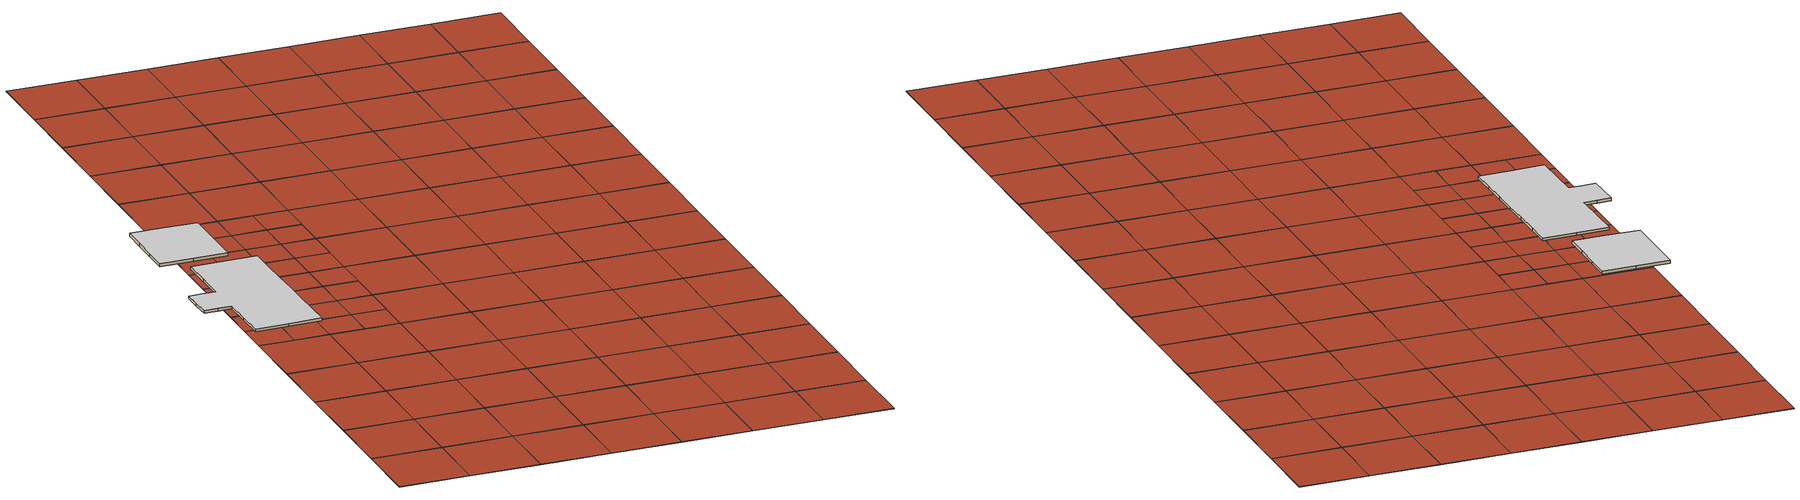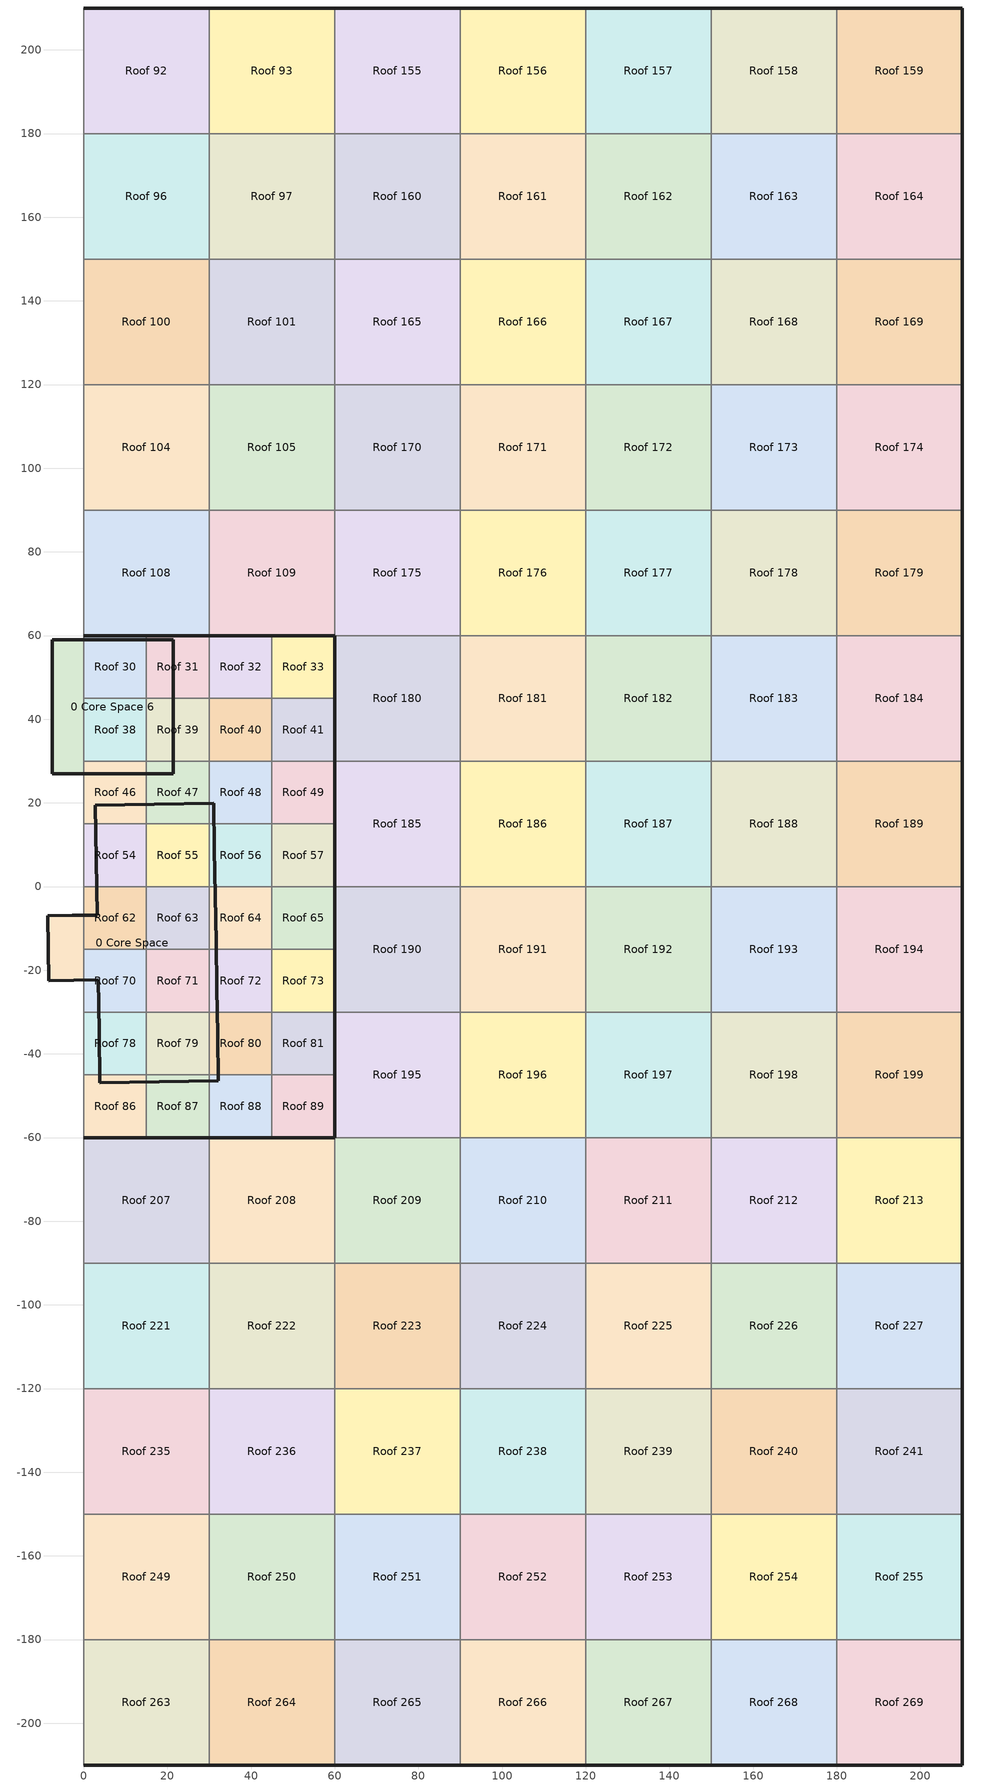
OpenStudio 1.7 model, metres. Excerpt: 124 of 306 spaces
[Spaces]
0 Core Space
 floor ground: 31.05,19.92 31.24,8.86 31.43,-2.21 31.62,-13.27 31.82,-24.34 32.01,-35.4 32.2,-46.47 18.04,-46.71 3.88,-46.95 3.67,-34.65 3.46,-22.34 -2.44,-22.44 -8.33,-22.54 -8.46,-14.78 -8.6,-7.03 -2.7,-6.93 3.19,-6.82 2.96,6.3 2.73,19.43 16.89,19.68 z0
 wall outside: 31.24,8.86 31.05,19.92 16.89,19.68 2.73,19.43 2.96,6.3 3.19,-6.82 -2.7,-6.93 -8.6,-7.03 -8.46,-14.78 -8.33,-22.54 -2.44,-22.44 3.46,-22.34 3.67,-34.65 3.88,-46.95 18.04,-46.71 32.2,-46.47 32.01,-35.4 31.82,-24.34 31.62,-13.27 31.43,-2.21 31.24,8.86 z0:1.24
 ceiling to 0 Core Space 1: 16.89,19.68 2.73,19.43 2.96,6.3 3.19,-6.82 -2.7,-6.93 -8.6,-7.03 -8.46,-14.78 -8.33,-22.54 -2.44,-22.44 3.46,-22.34 3.67,-34.65 3.88,-46.95 18.04,-46.71 32.2,-46.47 32.01,-35.4 31.82,-24.34 31.62,-13.27 31.43,-2.21 31.24,8.86 31.05,19.92 z1.24
0 Core Space 6
 floor ground: -7.53,58.98 6.92,58.98 21.38,58.98 21.38,48.28 21.38,37.59 21.38,26.89 6.92,26.89 -7.53,26.89 -7.53,37.59 -7.53,48.28 z0
 wall outside: 6.92,58.98 -7.53,58.98 -7.53,48.28 -7.53,37.59 -7.53,26.89 6.92,26.89 21.38,26.89 21.38,37.59 21.38,48.28 21.38,58.98 6.92,58.98 z0:1.31
 ceiling to 0 Core Space 7: -7.53,48.28 -7.53,37.59 -7.53,26.89 6.92,26.89 21.38,26.89 21.38,37.59 21.38,48.28 21.38,58.98 6.92,58.98 -7.53,58.98 z1.31
Roof 30
 floor ground: 0,60 15,60 15,45 0,45 z-0.1
 wall outside: 15,60 0,60 z-0.1:0
 wall to Roof 31: 15,45 15,60 z-0.1:0
 wall to Roof 38: 0,45 15,45 z-0.1:0
 wall to Roof 29: 0,60 0,45 z-0.1:0
 roof outside: 0,45 15,45 15,60 0,60 z0
Roof 31
 floor ground: 15,60 30,60 30,45 15,45 z-0.1
 wall outside: 30,60 15,60 z-0.1:0
 wall to Roof 32: 30,45 30,60 z-0.1:0
 wall to Roof 39: 15,45 30,45 z-0.1:0
 roof outside: 15,45 30,45 30,60 15,60 z0
Roof 32
 floor ground: 30,60 45,60 45,45 30,45 z-0.1
 wall outside: 45,60 30,60 z-0.1:0
 wall to Roof 33: 45,45 45,60 z-0.1:0
 wall to Roof 40: 30,45 45,45 z-0.1:0
 roof outside: 30,45 45,45 45,60 30,60 z0
Roof 33
 floor ground: 45,60 60,60 60,45 45,45 z-0.1
 wall outside: 60,45 60,60 45,60 z-0.1:0
 wall to Roof 41: 45,45 60,45 z-0.1:0
 roof outside: 45,45 60,45 60,60 45,60 z0
Roof 38
 floor ground: 0,45 15,45 15,30 0,30 z-0.1
 wall to Roof 39: 15,30 15,45 z-0.1:0
 wall to Roof 46: 0,30 15,30 z-0.1:0
 wall to Roof 37: 0,45 0,30 z-0.1:0
 roof outside: 0,30 15,30 15,45 0,45 z0
Roof 39
 floor ground: 15,45 30,45 30,30 15,30 z-0.1
 wall to Roof 40: 30,30 30,45 z-0.1:0
 wall to Roof 47: 15,30 30,30 z-0.1:0
 roof outside: 15,30 30,30 30,45 15,45 z0
Roof 40
 floor ground: 30,45 45,45 45,30 30,30 z-0.1
 wall to Roof 41: 45,30 45,45 z-0.1:0
 wall to Roof 48: 30,30 45,30 z-0.1:0
 roof outside: 30,30 45,30 45,45 30,45 z0
Roof 41
 floor ground: 45,45 60,45 60,30 45,30 z-0.1
 wall outside: 60,30 60,45 z-0.1:0
 wall to Roof 49: 45,30 60,30 z-0.1:0
 roof outside: 45,30 60,30 60,45 45,45 z0
Roof 46
 floor ground: 0,30 15,30 15,15 0,15 z-0.1
 wall to Roof 47: 15,15 15,30 z-0.1:0
 wall to Roof 54: 0,15 15,15 z-0.1:0
 wall to Roof 45: 0,30 0,15 z-0.1:0
 roof outside: 0,15 15,15 15,30 0,30 z0
Roof 47
 floor ground: 15,30 30,30 30,15 15,15 z-0.1
 wall to Roof 48: 30,15 30,30 z-0.1:0
 wall to Roof 55: 15,15 30,15 z-0.1:0
 roof outside: 15,15 30,15 30,30 15,30 z0
Roof 48
 floor ground: 30,30 45,30 45,15 30,15 z-0.1
 wall to Roof 49: 45,15 45,30 z-0.1:0
 wall to Roof 56: 30,15 45,15 z-0.1:0
 roof outside: 30,15 45,15 45,30 30,30 z0
Roof 49
 floor ground: 45,30 60,30 60,15 45,15 z-0.1
 wall outside: 60,15 60,30 z-0.1:0
 wall to Roof 57: 45,15 60,15 z-0.1:0
 roof outside: 45,15 60,15 60,30 45,30 z0
Roof 54
 floor ground: 0,15 15,15 15,0 0,0 z-0.1
 wall to Roof 55: 15,0 15,15 z-0.1:0
 wall to Roof 62: 0,0 15,0 z-0.1:0
 wall to Roof 53: 0,15 0,0 z-0.1:0
 roof outside: 0,0 15,0 15,15 0,15 z0
Roof 55
 floor ground: 15,15 30,15 30,0 15,0 z-0.1
 wall to Roof 56: 30,0 30,15 z-0.1:0
 wall to Roof 63: 15,0 30,0 z-0.1:0
 roof outside: 15,0 30,0 30,15 15,15 z0
Roof 56
 floor ground: 30,15 45,15 45,0 30,0 z-0.1
 wall to Roof 57: 45,0 45,15 z-0.1:0
 wall to Roof 64: 30,0 45,0 z-0.1:0
 roof outside: 30,0 45,0 45,15 30,15 z0
Roof 57
 floor ground: 45,15 60,15 60,0 45,0 z-0.1
 wall outside: 60,0 60,15 z-0.1:0
 wall to Roof 65: 45,0 60,0 z-0.1:0
 roof outside: 45,0 60,0 60,15 45,15 z0
Roof 62
 floor ground: 0,0 15,0 15,-15 0,-15 z-0.1
 wall to Roof 63: 15,-15 15,0 z-0.1:0
 wall to Roof 70: 0,-15 15,-15 z-0.1:0
 wall to Roof 61: 0,0 0,-15 z-0.1:0
 roof outside: 0,-15 15,-15 15,0 0,0 z0
Roof 63
 floor ground: 15,0 30,0 30,-15 15,-15 z-0.1
 wall to Roof 64: 30,-15 30,0 z-0.1:0
 wall to Roof 71: 15,-15 30,-15 z-0.1:0
 roof outside: 15,-15 30,-15 30,0 15,0 z0
Roof 64
 floor ground: 30,0 45,0 45,-15 30,-15 z-0.1
 wall to Roof 65: 45,-15 45,0 z-0.1:0
 wall to Roof 72: 30,-15 45,-15 z-0.1:0
 roof outside: 30,-15 45,-15 45,0 30,0 z0
Roof 65
 floor ground: 45,0 60,0 60,-15 45,-15 z-0.1
 wall outside: 60,-15 60,0 z-0.1:0
 wall to Roof 73: 45,-15 60,-15 z-0.1:0
 roof outside: 45,-15 60,-15 60,0 45,0 z0
Roof 70
 floor ground: 0,-15 15,-15 15,-30 0,-30 z-0.1
 wall to Roof 71: 15,-30 15,-15 z-0.1:0
 wall to Roof 78: 0,-30 15,-30 z-0.1:0
 wall to Roof 69: 0,-15 0,-30 z-0.1:0
 roof outside: 0,-30 15,-30 15,-15 0,-15 z0
Roof 71
 floor ground: 15,-15 30,-15 30,-30 15,-30 z-0.1
 wall to Roof 72: 30,-30 30,-15 z-0.1:0
 wall to Roof 79: 15,-30 30,-30 z-0.1:0
 roof outside: 15,-30 30,-30 30,-15 15,-15 z0
Roof 72
 floor ground: 30,-15 45,-15 45,-30 30,-30 z-0.1
 wall to Roof 73: 45,-30 45,-15 z-0.1:0
 wall to Roof 80: 30,-30 45,-30 z-0.1:0
 roof outside: 30,-30 45,-30 45,-15 30,-15 z0
Roof 73
 floor ground: 45,-15 60,-15 60,-30 45,-30 z-0.1
 wall outside: 60,-30 60,-15 z-0.1:0
 wall to Roof 81: 45,-30 60,-30 z-0.1:0
 roof outside: 45,-30 60,-30 60,-15 45,-15 z0
Roof 78
 floor ground: 0,-30 15,-30 15,-45 0,-45 z-0.1
 wall to Roof 79: 15,-45 15,-30 z-0.1:0
 wall to Roof 86: 0,-45 15,-45 z-0.1:0
 wall to Roof 77: 0,-30 0,-45 z-0.1:0
 roof outside: 0,-45 15,-45 15,-30 0,-30 z0
Roof 79
 floor ground: 15,-30 30,-30 30,-45 15,-45 z-0.1
 wall to Roof 80: 30,-45 30,-30 z-0.1:0
 wall to Roof 87: 15,-45 30,-45 z-0.1:0
 roof outside: 15,-45 30,-45 30,-30 15,-30 z0
Roof 80
 floor ground: 30,-30 45,-30 45,-45 30,-45 z-0.1
 wall to Roof 81: 45,-45 45,-30 z-0.1:0
 wall to Roof 88: 30,-45 45,-45 z-0.1:0
 roof outside: 30,-45 45,-45 45,-30 30,-30 z0
Roof 81
 floor ground: 45,-30 60,-30 60,-45 45,-45 z-0.1
 wall outside: 60,-45 60,-30 z-0.1:0
 wall to Roof 89: 45,-45 60,-45 z-0.1:0
 roof outside: 45,-45 60,-45 60,-30 45,-30 z0
Roof 86
 floor ground: 0,-45 15,-45 15,-60 0,-60 z-0.1
 wall outside: 0,-60 15,-60 z-0.1:0
 wall to Roof 87: 15,-60 15,-45 z-0.1:0
 wall to Roof 85: 0,-45 0,-60 z-0.1:0
 roof outside: 0,-60 15,-60 15,-45 0,-45 z0
Roof 87
 floor ground: 15,-45 30,-45 30,-60 15,-60 z-0.1
 wall outside: 15,-60 30,-60 z-0.1:0
 wall to Roof 88: 30,-60 30,-45 z-0.1:0
 roof outside: 15,-60 30,-60 30,-45 15,-45 z0
Roof 88
 floor ground: 30,-45 45,-45 45,-60 30,-60 z-0.1
 wall outside: 30,-60 45,-60 z-0.1:0
 wall to Roof 89: 45,-60 45,-45 z-0.1:0
 roof outside: 30,-60 45,-60 45,-45 30,-45 z0
Roof 89
 floor ground: 45,-45 60,-45 60,-60 45,-60 z-0.1
 wall outside: 45,-60 60,-60 60,-45 z-0.1:0
 roof outside: 45,-60 60,-60 60,-45 45,-45 z0
Roof 92
 floor ground: 0,210 30,210 30,180 0,180 z-0.1
 wall outside: 30,210 0,210 z-0.1:0
 wall to Roof 93: 30,180 30,210 z-0.1:0
 wall to Roof 96: 0,180 30,180 z-0.1:0
 wall to Roof 91: 0,210 0,180 z-0.1:0
 roof outside: 0,180 30,180 30,210 0,210 z0
Roof 93
 floor ground: 30,210 60,210 60,180 30,180 z-0.1
 wall outside: 60,210 30,210 z-0.1:0
 wall to Roof 155: 60,180 60,210 z-0.1:0
 wall to Roof 97: 30,180 60,180 z-0.1:0
 roof outside: 30,180 60,180 60,210 30,210 z0
Roof 96
 floor ground: 0,180 30,180 30,150 0,150 z-0.1
 wall to Roof 97: 30,150 30,180 z-0.1:0
 wall to Roof 100: 0,150 30,150 z-0.1:0
 wall to Roof 95: 0,180 0,150 z-0.1:0
 roof outside: 0,150 30,150 30,180 0,180 z0
Roof 97
 floor ground: 30,180 60,180 60,150 30,150 z-0.1
 wall to Roof 160: 60,150 60,180 z-0.1:0
 wall to Roof 101: 30,150 60,150 z-0.1:0
 roof outside: 30,150 60,150 60,180 30,180 z0
Roof 100
 floor ground: 0,150 30,150 30,120 0,120 z-0.1
 wall to Roof 101: 30,120 30,150 z-0.1:0
 wall to Roof 104: 0,120 30,120 z-0.1:0
 wall to Roof 99: 0,150 0,120 z-0.1:0
 roof outside: 0,120 30,120 30,150 0,150 z0
Roof 101
 floor ground: 30,150 60,150 60,120 30,120 z-0.1
 wall to Roof 165: 60,120 60,150 z-0.1:0
 wall to Roof 105: 30,120 60,120 z-0.1:0
 roof outside: 30,120 60,120 60,150 30,150 z0
Roof 104
 floor ground: 0,120 30,120 30,90 0,90 z-0.1
 wall to Roof 105: 30,90 30,120 z-0.1:0
 wall to Roof 108: 0,90 30,90 z-0.1:0
 wall to Roof 103: 0,120 0,90 z-0.1:0
 roof outside: 0,90 30,90 30,120 0,120 z0
Roof 105
 floor ground: 30,120 60,120 60,90 30,90 z-0.1
 wall to Roof 170: 60,90 60,120 z-0.1:0
 wall to Roof 109: 30,90 60,90 z-0.1:0
 roof outside: 30,90 60,90 60,120 30,120 z0
Roof 108
 floor ground: 0,90 30,90 30,60 0,60 z-0.1
 wall outside: 0,60 30,60 z-0.1:0
 wall to Roof 109: 30,60 30,90 z-0.1:0
 wall to Roof 107: 0,90 0,60 z-0.1:0
 roof outside: 0,60 30,60 30,90 0,90 z0
Roof 109
 floor ground: 30,90 60,90 60,60 30,60 z-0.1
 wall outside: 30,60 60,60 z-0.1:0
 wall to Roof 175: 60,60 60,90 z-0.1:0
 roof outside: 30,60 60,60 60,90 30,90 z0
Roof 155
 floor ground: 60,210 90,210 90,180 60,180 z-0.1
 wall outside: 90,210 60,210 z-0.1:0
 wall to Roof 156: 90,180 90,210 z-0.1:0
 wall to Roof 160: 60,180 90,180 z-0.1:0
 roof outside: 60,180 90,180 90,210 60,210 z0
Roof 156
 floor ground: 90,210 120,210 120,180 90,180 z-0.1
 wall outside: 120,210 90,210 z-0.1:0
 wall to Roof 157: 120,180 120,210 z-0.1:0
 wall to Roof 161: 90,180 120,180 z-0.1:0
 roof outside: 90,180 120,180 120,210 90,210 z0
Roof 157
 floor ground: 120,210 150,210 150,180 120,180 z-0.1
 wall outside: 150,210 120,210 z-0.1:0
 wall to Roof 158: 150,180 150,210 z-0.1:0
 wall to Roof 162: 120,180 150,180 z-0.1:0
 roof outside: 120,180 150,180 150,210 120,210 z0
Roof 158
 floor ground: 150,210 180,210 180,180 150,180 z-0.1
 wall outside: 180,210 150,210 z-0.1:0
 wall to Roof 159: 180,180 180,210 z-0.1:0
 wall to Roof 163: 150,180 180,180 z-0.1:0
 roof outside: 150,180 180,180 180,210 150,210 z0
Roof 159
 floor ground: 180,210 210,210 210,180 180,180 z-0.1
 wall outside: 210,180 210,210 180,210 z-0.1:0
 wall to Roof 164: 180,180 210,180 z-0.1:0
 roof outside: 180,180 210,180 210,210 180,210 z0
Roof 160
 floor ground: 60,180 90,180 90,150 60,150 z-0.1
 wall to Roof 161: 90,150 90,180 z-0.1:0
 wall to Roof 165: 60,150 90,150 z-0.1:0
 roof outside: 60,150 90,150 90,180 60,180 z0
Roof 161
 floor ground: 90,180 120,180 120,150 90,150 z-0.1
 wall to Roof 162: 120,150 120,180 z-0.1:0
 wall to Roof 166: 90,150 120,150 z-0.1:0
 roof outside: 90,150 120,150 120,180 90,180 z0
Roof 162
 floor ground: 120,180 150,180 150,150 120,150 z-0.1
 wall to Roof 163: 150,150 150,180 z-0.1:0
 wall to Roof 167: 120,150 150,150 z-0.1:0
 roof outside: 120,150 150,150 150,180 120,180 z0
Roof 163
 floor ground: 150,180 180,180 180,150 150,150 z-0.1
 wall to Roof 164: 180,150 180,180 z-0.1:0
 wall to Roof 168: 150,150 180,150 z-0.1:0
 roof outside: 150,150 180,150 180,180 150,180 z0
Roof 164
 floor ground: 180,180 210,180 210,150 180,150 z-0.1
 wall outside: 210,150 210,180 z-0.1:0
 wall to Roof 169: 180,150 210,150 z-0.1:0
 roof outside: 180,150 210,150 210,180 180,180 z0
Roof 165
 floor ground: 60,150 90,150 90,120 60,120 z-0.1
 wall to Roof 166: 90,120 90,150 z-0.1:0
 wall to Roof 170: 60,120 90,120 z-0.1:0
 roof outside: 60,120 90,120 90,150 60,150 z0
Roof 166
 floor ground: 90,150 120,150 120,120 90,120 z-0.1
 wall to Roof 167: 120,120 120,150 z-0.1:0
 wall to Roof 171: 90,120 120,120 z-0.1:0
 roof outside: 90,120 120,120 120,150 90,150 z0
Roof 167
 floor ground: 120,150 150,150 150,120 120,120 z-0.1
 wall to Roof 168: 150,120 150,150 z-0.1:0
 wall to Roof 172: 120,120 150,120 z-0.1:0
 roof outside: 120,120 150,120 150,150 120,150 z0
Roof 168
 floor ground: 150,150 180,150 180,120 150,120 z-0.1
 wall to Roof 169: 180,120 180,150 z-0.1:0
 wall to Roof 173: 150,120 180,120 z-0.1:0
 roof outside: 150,120 180,120 180,150 150,150 z0
Roof 169
 floor ground: 180,150 210,150 210,120 180,120 z-0.1
 wall outside: 210,120 210,150 z-0.1:0
 wall to Roof 174: 180,120 210,120 z-0.1:0
 roof outside: 180,120 210,120 210,150 180,150 z0
Roof 170
 floor ground: 60,120 90,120 90,90 60,90 z-0.1
 wall to Roof 171: 90,90 90,120 z-0.1:0
 wall to Roof 175: 60,90 90,90 z-0.1:0
 roof outside: 60,90 90,90 90,120 60,120 z0
Roof 171
 floor ground: 90,120 120,120 120,90 90,90 z-0.1
 wall to Roof 172: 120,90 120,120 z-0.1:0
 wall to Roof 176: 90,90 120,90 z-0.1:0
 roof outside: 90,90 120,90 120,120 90,120 z0
Roof 172
 floor ground: 120,120 150,120 150,90 120,90 z-0.1
 wall to Roof 173: 150,90 150,120 z-0.1:0
 wall to Roof 177: 120,90 150,90 z-0.1:0
 roof outside: 120,90 150,90 150,120 120,120 z0
Roof 173
 floor ground: 150,120 180,120 180,90 150,90 z-0.1
 wall to Roof 174: 180,90 180,120 z-0.1:0
 wall to Roof 178: 150,90 180,90 z-0.1:0
 roof outside: 150,90 180,90 180,120 150,120 z0
Roof 174
 floor ground: 180,120 210,120 210,90 180,90 z-0.1
 wall outside: 210,90 210,120 z-0.1:0
 wall to Roof 179: 180,90 210,90 z-0.1:0
 roof outside: 180,90 210,90 210,120 180,120 z0
Roof 175
 floor ground: 60,90 90,90 90,60 60,60 z-0.1
 wall to Roof 176: 90,60 90,90 z-0.1:0
 wall to Roof 180: 60,60 90,60 z-0.1:0
 roof outside: 60,60 90,60 90,90 60,90 z0
Roof 176
 floor ground: 90,90 120,90 120,60 90,60 z-0.1
 wall to Roof 177: 120,60 120,90 z-0.1:0
 wall to Roof 181: 90,60 120,60 z-0.1:0
 roof outside: 90,60 120,60 120,90 90,90 z0
Roof 177
 floor ground: 120,90 150,90 150,60 120,60 z-0.1
 wall to Roof 178: 150,60 150,90 z-0.1:0
 wall to Roof 182: 120,60 150,60 z-0.1:0
 roof outside: 120,60 150,60 150,90 120,90 z0
Roof 178
 floor ground: 150,90 180,90 180,60 150,60 z-0.1
 wall to Roof 179: 180,60 180,90 z-0.1:0
 wall to Roof 183: 150,60 180,60 z-0.1:0
 roof outside: 150,60 180,60 180,90 150,90 z0
Roof 179
 floor ground: 180,90 210,90 210,60 180,60 z-0.1
 wall outside: 210,60 210,90 z-0.1:0
 wall to Roof 184: 180,60 210,60 z-0.1:0
 roof outside: 180,60 210,60 210,90 180,90 z0
Roof 180
 floor ground: 60,60 90,60 90,30 60,30 z-0.1
 wall outside: 60,60 60,30 z-0.1:0
 wall to Roof 181: 90,30 90,60 z-0.1:0
 wall to Roof 185: 60,30 90,30 z-0.1:0
 roof outside: 60,30 90,30 90,60 60,60 z0
Roof 181
 floor ground: 90,60 120,60 120,30 90,30 z-0.1
 wall to Roof 182: 120,30 120,60 z-0.1:0
 wall to Roof 186: 90,30 120,30 z-0.1:0
 roof outside: 90,30 120,30 120,60 90,60 z0
Roof 182
 floor ground: 120,60 150,60 150,30 120,30 z-0.1
 wall to Roof 183: 150,30 150,60 z-0.1:0
 wall to Roof 187: 120,30 150,30 z-0.1:0
 roof outside: 120,30 150,30 150,60 120,60 z0
Roof 183
 floor ground: 150,60 180,60 180,30 150,30 z-0.1
 wall to Roof 184: 180,30 180,60 z-0.1:0
 wall to Roof 188: 150,30 180,30 z-0.1:0
 roof outside: 150,30 180,30 180,60 150,60 z0
Roof 184
 floor ground: 180,60 210,60 210,30 180,30 z-0.1
 wall outside: 210,30 210,60 z-0.1:0
 wall to Roof 189: 180,30 210,30 z-0.1:0
 roof outside: 180,30 210,30 210,60 180,60 z0
Roof 185
 floor ground: 60,30 90,30 90,0 60,0 z-0.1
 wall outside: 60,30 60,0 z-0.1:0
 wall to Roof 186: 90,0 90,30 z-0.1:0
 wall to Roof 190: 60,0 90,0 z-0.1:0
 roof outside: 60,0 90,0 90,30 60,30 z0
Roof 186
 floor ground: 90,30 120,30 120,0 90,0 z-0.1
 wall to Roof 187: 120,0 120,30 z-0.1:0
 wall to Roof 191: 90,0 120,0 z-0.1:0
 roof outside: 90,0 120,0 120,30 90,30 z0
Roof 187
 floor ground: 120,30 150,30 150,0 120,0 z-0.1
 wall to Roof 188: 150,0 150,30 z-0.1:0
 wall to Roof 192: 120,0 150,0 z-0.1:0
 roof outside: 120,0 150,0 150,30 120,30 z0
Roof 188
 floor ground: 150,30 180,30 180,0 150,0 z-0.1
 wall to Roof 189: 180,0 180,30 z-0.1:0
 wall to Roof 193: 150,0 180,0 z-0.1:0
 roof outside: 150,0 180,0 180,30 150,30 z0
Roof 189
 floor ground: 180,30 210,30 210,0 180,0 z-0.1
 wall outside: 210,0 210,30 z-0.1:0
 wall to Roof 194: 180,0 210,0 z-0.1:0
 roof outside: 180,0 210,0 210,30 180,30 z0
Roof 190
 floor ground: 60,0 90,0 90,-30 60,-30 z-0.1
 wall outside: 60,0 60,-30 z-0.1:0
 wall to Roof 191: 90,-30 90,0 z-0.1:0
 wall to Roof 195: 60,-30 90,-30 z-0.1:0
 roof outside: 60,-30 90,-30 90,0 60,0 z0
Roof 191
 floor ground: 90,0 120,0 120,-30 90,-30 z-0.1
 wall to Roof 192: 120,-30 120,0 z-0.1:0
 wall to Roof 196: 90,-30 120,-30 z-0.1:0
 roof outside: 90,-30 120,-30 120,0 90,0 z0
Roof 192
 floor ground: 120,0 150,0 150,-30 120,-30 z-0.1
 wall to Roof 193: 150,-30 150,0 z-0.1:0
 wall to Roof 197: 120,-30 150,-30 z-0.1:0
 roof outside: 120,-30 150,-30 150,0 120,0 z0
Roof 193
 floor ground: 150,0 180,0 180,-30 150,-30 z-0.1
 wall to Roof 194: 180,-30 180,0 z-0.1:0
 wall to Roof 198: 150,-30 180,-30 z-0.1:0
 roof outside: 150,-30 180,-30 180,0 150,0 z0
Roof 194
 floor ground: 180,0 210,0 210,-30 180,-30 z-0.1
 wall outside: 210,-30 210,0 z-0.1:0
 wall to Roof 199: 180,-30 210,-30 z-0.1:0
 roof outside: 180,-30 210,-30 210,0 180,0 z0
Roof 195
 floor ground: 60,-30 90,-30 90,-60 60,-60 z-0.1
 wall outside: 60,-30 60,-60 z-0.1:0
 wall to Roof 196: 90,-60 90,-30 z-0.1:0
 wall to Roof 209: 60,-60 90,-60 z-0.1:0
 roof outside: 60,-60 90,-60 90,-30 60,-30 z0
Roof 196
 floor ground: 90,-30 120,-30 120,-60 90,-60 z-0.1
 wall to Roof 197: 120,-60 120,-30 z-0.1:0
 wall to Roof 210: 90,-60 120,-60 z-0.1:0
 roof outside: 90,-60 120,-60 120,-30 90,-30 z0
Roof 197
 floor ground: 120,-30 150,-30 150,-60 120,-60 z-0.1
 wall to Roof 198: 150,-60 150,-30 z-0.1:0
 wall to Roof 211: 120,-60 150,-60 z-0.1:0
 roof outside: 120,-60 150,-60 150,-30 120,-30 z0
Roof 198
 floor ground: 150,-30 180,-30 180,-60 150,-60 z-0.1
 wall to Roof 199: 180,-60 180,-30 z-0.1:0
 wall to Roof 212: 150,-60 180,-60 z-0.1:0
 roof outside: 150,-60 180,-60 180,-30 150,-30 z0
Roof 199
 floor ground: 180,-30 210,-30 210,-60 180,-60 z-0.1
 wall outside: 210,-60 210,-30 z-0.1:0
 wall to Roof 213: 180,-60 210,-60 z-0.1:0
 roof outside: 180,-60 210,-60 210,-30 180,-30 z0
Roof 207
 floor ground: 0,-60 30,-60 30,-90 0,-90 z-0.1
 wall outside: 30,-60 0,-60 z-0.1:0
 wall to Roof 208: 30,-90 30,-60 z-0.1:0
 wall to Roof 221: 0,-90 30,-90 z-0.1:0
 wall to Roof 206: 0,-60 0,-90 z-0.1:0
 roof outside: 0,-90 30,-90 30,-60 0,-60 z0
Roof 208
 floor ground: 30,-60 60,-60 60,-90 30,-90 z-0.1
 wall outside: 60,-60 30,-60 z-0.1:0
 wall to Roof 209: 60,-90 60,-60 z-0.1:0
 wall to Roof 222: 30,-90 60,-90 z-0.1:0
 roof outside: 30,-90 60,-90 60,-60 30,-60 z0
Roof 209
 floor ground: 60,-60 90,-60 90,-90 60,-90 z-0.1
 wall to Roof 210: 90,-90 90,-60 z-0.1:0
 wall to Roof 223: 60,-90 90,-90 z-0.1:0
 roof outside: 60,-90 90,-90 90,-60 60,-60 z0
Roof 210
 floor ground: 90,-60 120,-60 120,-90 90,-90 z-0.1
 wall to Roof 211: 120,-90 120,-60 z-0.1:0
 wall to Roof 224: 90,-90 120,-90 z-0.1:0
 roof outside: 90,-90 120,-90 120,-60 90,-60 z0
Roof 211
 floor ground: 120,-60 150,-60 150,-90 120,-90 z-0.1
 wall to Roof 212: 150,-90 150,-60 z-0.1:0
 wall to Roof 225: 120,-90 150,-90 z-0.1:0
 roof outside: 120,-90 150,-90 150,-60 120,-60 z0
Roof 212
 floor ground: 150,-60 180,-60 180,-90 150,-90 z-0.1
 wall to Roof 213: 180,-90 180,-60 z-0.1:0
 wall to Roof 226: 150,-90 180,-90 z-0.1:0
 roof outside: 150,-90 180,-90 180,-60 150,-60 z0
Roof 213
 floor ground: 180,-60 210,-60 210,-90 180,-90 z-0.1
 wall outside: 210,-90 210,-60 z-0.1:0
 wall to Roof 227: 180,-90 210,-90 z-0.1:0
 roof outside: 180,-90 210,-90 210,-60 180,-60 z0
Roof 221
 floor ground: 0,-90 30,-90 30,-120 0,-120 z-0.1
 wall to Roof 222: 30,-120 30,-90 z-0.1:0
 wall to Roof 235: 0,-120 30,-120 z-0.1:0
 wall to Roof 220: 0,-90 0,-120 z-0.1:0
 roof outside: 0,-120 30,-120 30,-90 0,-90 z0
Roof 222
 floor ground: 30,-90 60,-90 60,-120 30,-120 z-0.1
 wall to Roof 223: 60,-120 60,-90 z-0.1:0
 wall to Roof 236: 30,-120 60,-120 z-0.1:0
 roof outside: 30,-120 60,-120 60,-90 30,-90 z0
Roof 223
 floor ground: 60,-90 90,-90 90,-120 60,-120 z-0.1
 wall to Roof 224: 90,-120 90,-90 z-0.1:0
 wall to Roof 237: 60,-120 90,-120 z-0.1:0
 roof outside: 60,-120 90,-120 90,-90 60,-90 z0
Roof 224
 floor ground: 90,-90 120,-90 120,-120 90,-120 z-0.1
 wall to Roof 225: 120,-120 120,-90 z-0.1:0
 wall to Roof 238: 90,-120 120,-120 z-0.1:0
 roof outside: 90,-120 120,-120 120,-90 90,-90 z0
Roof 225
 floor ground: 120,-90 150,-90 150,-120 120,-120 z-0.1
 wall to Roof 226: 150,-120 150,-90 z-0.1:0
 wall to Roof 239: 120,-120 150,-120 z-0.1:0
 roof outside: 120,-120 150,-120 150,-90 120,-90 z0
Roof 226
 floor ground: 150,-90 180,-90 180,-120 150,-120 z-0.1
 wall to Roof 227: 180,-120 180,-90 z-0.1:0
 wall to Roof 240: 150,-120 180,-120 z-0.1:0
 roof outside: 150,-120 180,-120 180,-90 150,-90 z0
Roof 227
 floor ground: 180,-90 210,-90 210,-120 180,-120 z-0.1
 wall outside: 210,-120 210,-90 z-0.1:0
 wall to Roof 241: 180,-120 210,-120 z-0.1:0
 roof outside: 180,-120 210,-120 210,-90 180,-90 z0
Roof 235
 floor ground: 0,-120 30,-120 30,-150 0,-150 z-0.1
 wall to Roof 236: 30,-150 30,-120 z-0.1:0
 wall to Roof 249: 0,-150 30,-150 z-0.1:0
 wall to Roof 234: 0,-120 0,-150 z-0.1:0
 roof outside: 0,-150 30,-150 30,-120 0,-120 z0
Roof 236
 floor ground: 30,-120 60,-120 60,-150 30,-150 z-0.1
 wall to Roof 237: 60,-150 60,-120 z-0.1:0
 wall to Roof 250: 30,-150 60,-150 z-0.1:0
 roof outside: 30,-150 60,-150 60,-120 30,-120 z0
Roof 237
 floor ground: 60,-120 90,-120 90,-150 60,-150 z-0.1
 wall to Roof 238: 90,-150 90,-120 z-0.1:0
 wall to Roof 251: 60,-150 90,-150 z-0.1:0
 roof outside: 60,-150 90,-150 90,-120 60,-120 z0
Roof 238
 floor ground: 90,-120 120,-120 120,-150 90,-150 z-0.1
 wall to Roof 239: 120,-150 120,-120 z-0.1:0
 wall to Roof 252: 90,-150 120,-150 z-0.1:0
 roof outside: 90,-150 120,-150 120,-120 90,-120 z0
Roof 239
 floor ground: 120,-120 150,-120 150,-150 120,-150 z-0.1
 wall to Roof 240: 150,-150 150,-120 z-0.1:0
 wall to Roof 253: 120,-150 150,-150 z-0.1:0
 roof outside: 120,-150 150,-150 150,-120 120,-120 z0
Roof 240
 floor ground: 150,-120 180,-120 180,-150 150,-150 z-0.1
 wall to Roof 241: 180,-150 180,-120 z-0.1:0
 wall to Roof 254: 150,-150 180,-150 z-0.1:0
 roof outside: 150,-150 180,-150 180,-120 150,-120 z0
Roof 241
 floor ground: 180,-120 210,-120 210,-150 180,-150 z-0.1
 wall outside: 210,-150 210,-120 z-0.1:0
 wall to Roof 255: 180,-150 210,-150 z-0.1:0
 roof outside: 180,-150 210,-150 210,-120 180,-120 z0
Roof 249
 floor ground: 0,-150 30,-150 30,-180 0,-180 z-0.1
 wall to Roof 250: 30,-180 30,-150 z-0.1:0
 wall to Roof 263: 0,-180 30,-180 z-0.1:0
 wall to Roof 248: 0,-150 0,-180 z-0.1:0
 roof outside: 0,-180 30,-180 30,-150 0,-150 z0
Roof 250
 floor ground: 30,-150 60,-150 60,-180 30,-180 z-0.1
 wall to Roof 251: 60,-180 60,-150 z-0.1:0
 wall to Roof 264: 30,-180 60,-180 z-0.1:0
 roof outside: 30,-180 60,-180 60,-150 30,-150 z0
Roof 251
 floor ground: 60,-150 90,-150 90,-180 60,-180 z-0.1
 wall to Roof 252: 90,-180 90,-150 z-0.1:0
 wall to Roof 265: 60,-180 90,-180 z-0.1:0
 roof outside: 60,-180 90,-180 90,-150 60,-150 z0
Roof 252
 floor ground: 90,-150 120,-150 120,-180 90,-180 z-0.1
 wall to Roof 253: 120,-180 120,-150 z-0.1:0
 wall to Roof 266: 90,-180 120,-180 z-0.1:0
 roof outside: 90,-180 120,-180 120,-150 90,-150 z0
Roof 253
 floor ground: 120,-150 150,-150 150,-180 120,-180 z-0.1
 wall to Roof 254: 150,-180 150,-150 z-0.1:0
 wall to Roof 267: 120,-180 150,-180 z-0.1:0
 roof outside: 120,-180 150,-180 150,-150 120,-150 z0
Roof 254
 floor ground: 150,-150 180,-150 180,-180 150,-180 z-0.1
 wall to Roof 255: 180,-180 180,-150 z-0.1:0
 wall to Roof 268: 150,-180 180,-180 z-0.1:0
 roof outside: 150,-180 180,-180 180,-150 150,-150 z0
Roof 255
 floor ground: 180,-150 210,-150 210,-180 180,-180 z-0.1
 wall outside: 210,-180 210,-150 z-0.1:0
 wall to Roof 269: 180,-180 210,-180 z-0.1:0
 roof outside: 180,-180 210,-180 210,-150 180,-150 z0
Roof 263
 floor ground: 0,-180 30,-180 30,-210 0,-210 z-0.1
 wall outside: 0,-210 30,-210 z-0.1:0
 wall to Roof 264: 30,-210 30,-180 z-0.1:0
 wall to Roof 262: 0,-180 0,-210 z-0.1:0
 roof outside: 0,-210 30,-210 30,-180 0,-180 z0
Roof 264
 floor ground: 30,-180 60,-180 60,-210 30,-210 z-0.1
 wall outside: 30,-210 60,-210 z-0.1:0
 wall to Roof 265: 60,-210 60,-180 z-0.1:0
 roof outside: 30,-210 60,-210 60,-180 30,-180 z0
Roof 265
 floor ground: 60,-180 90,-180 90,-210 60,-210 z-0.1
 wall outside: 60,-210 90,-210 z-0.1:0
 wall to Roof 266: 90,-210 90,-180 z-0.1:0
 roof outside: 60,-210 90,-210 90,-180 60,-180 z0
Roof 266
 floor ground: 90,-180 120,-180 120,-210 90,-210 z-0.1
 wall outside: 90,-210 120,-210 z-0.1:0
 wall to Roof 267: 120,-210 120,-180 z-0.1:0
 roof outside: 90,-210 120,-210 120,-180 90,-180 z0
Roof 267
 floor ground: 120,-180 150,-180 150,-210 120,-210 z-0.1
 wall outside: 120,-210 150,-210 z-0.1:0
 wall to Roof 268: 150,-210 150,-180 z-0.1:0
 roof outside: 120,-210 150,-210 150,-180 120,-180 z0
Roof 268
 floor ground: 150,-180 180,-180 180,-210 150,-210 z-0.1
 wall outside: 150,-210 180,-210 z-0.1:0
 wall to Roof 269: 180,-210 180,-180 z-0.1:0
 roof outside: 150,-210 180,-210 180,-180 150,-180 z0
Roof 269
 floor ground: 180,-180 210,-180 210,-210 180,-210 z-0.1
 wall outside: 180,-210 210,-210 210,-180 z-0.1:0
 roof outside: 180,-210 210,-210 210,-180 180,-180 z0
[Building]
Building 1: North Axis {deg}=0; Default Construction Set=MyConsturction
[Construction]
ASHRAE 90.1-2004 ExtWall Mass ClimateZone 6: 1IN Stucco, 8IN CONCRETE HW RefBldg, Mass NonRes Wall Insulation-1.69, 1/2IN Gypsum
Interior Window: Clear 3mm
Interior Partition: G05 25mm wood
Exterior Door: F08 Metal surface, I01 25mm insulation board
ASHRAE 90.1-2004 ExtWindow ClimateZone 4-6: Fixed Window 3.24/0.39/0.31
[Material] Thermal Absorptance=0.9
Name | Roughness | Thickness {m} | Conductivity {W/m-K} | Density {kg/m3} | Specific Heat {J/kg-K} | Solar Absorptance | Visible Absorptance
1IN Stucco | Smooth | 0.0253 | 0.6918 | 1858 | 837 | 0.92 | 0.92
8IN CONCRETE HW RefBldg | Rough | 0.2032 | 1.311 | 2240 | 836.8 | 0.7 | 0.7
Mass NonRes Wall Insulation-1.69 | MediumRough | 0.0623673 | 0.049 | 265 | 836.8 | 0.7 | 0.7
1/2IN Gypsum | Smooth | 0.0127 | 0.16 | 784.9 | 830 | 0.4 | 0.4
G05 25mm wood | MediumSmooth | 0.0254 | 0.15 | 608 | 1630 | 0.5 | 0.5
F08 Metal surface | Smooth | 0.0008 | 45.28 | 7824 | 500 | 0.7 | 0.7
I01 25mm insulation board | MediumRough | 0.0254 | 0.03 | 43 | 1210 | 0.6 | 0.6
[WindowMaterial:SimpleGlazingSystem]
Fixed Window 3.24/0.39/0.31: U-Factor {W/m2-K}=3.23646; Solar Heat Gain Coefficient=0.39; Visible Transmittance=0.31
[WindowMaterial:Glazing]
Clear 3mm: Optical Data Type=SpectralAverage; Thickness {m}=0.003; Solar Transmittance at Normal Incidence=0.837; Front Side Solar Reflectance at Normal Incidence=0.075; Back Side Solar Reflectance at Normal Incidence=0; Visible Transmittance at Normal Incidence=0.898; Front Side Visible Reflectance at Normal Incidence=0.081; Back Side Visible Reflectance at Normal Incidence=0; Infrared Transmittance at Normal Incidence=0; Front Side Infrared Hemispherical Emissivity=0.84; Back Side Infrared Hemispherical Emissivity=0.84; Conductivity {W/m-K}=0.9; Dirt Correction Factor for Solar and Visible Transmittance=1; Solar Diffusing=No
[DefaultConstructionSet]
MyConsturction: Default Exterior Surface Constructions=Default Surface Constructions 1; Default Interior Surface Constructions=Default Surface Constructions 1; Default Ground Contact Surface Constructions=Default Surface Constructions 1; Default Exterior SubSurface Constructions=Default Sub Surface Constructions 1; Default Interior SubSurface Constructions=Default Sub Surface Constructions 1; Interior Partition Construction=Interior Partition
[DefaultSurfaceConstructions]
Default Surface Constructions 1: Floor Construction=ASHRAE 90.1-2004 ExtWall Mass ClimateZone 6; Wall Construction=ASHRAE 90.1-2004 ExtWall Mass ClimateZone 6; Roof Ceiling Construction=ASHRAE 90.1-2004 ExtWall Mass ClimateZone 6
[DefaultSubSurfaceConstructions]
Default Sub Surface Constructions 1: Fixed Window Construction=ASHRAE 90.1-2004 ExtWindow ClimateZone 4-6; Operable Window Construction=ASHRAE 90.1-2004 ExtWindow ClimateZone 4-6; Door Construction=Exterior Door; Glass Door Construction=ASHRAE 90.1-2004 ExtWindow ClimateZone 4-6; Skylight Construction=ASHRAE 90.1-2004 ExtWindow ClimateZone 4-6; Tubular Daylight Dome Construction=Interior Window; Tubular Daylight Diffuser Construction=Interior Window
[BuildingStory] Nominal Z Coordinate {m}=0
Name | Nominal Floor to Floor Height {m}
Cell:Story 1 | 1.2375
Patux:Story 1 | 1.3125
[Space]
Name | Building Story | Thermal Zone
0 Core Space | Cell:Story 1 | Thermal Zone 3
0 Core Space 6 | Patux:Story 1 | Thermal Zone 54
Roof 30 |  | Thermal Zone 106
Roof 31 |  | Thermal Zone 90
Roof 32 |  | Thermal Zone 79
Roof 33 |  | Thermal Zone 96
Roof 38 |  | Thermal Zone 67
Roof 39 |  | Thermal Zone 88
Roof 40 |  | Thermal Zone 125
Roof 41 |  | Thermal Zone 91
Roof 46 |  | Thermal Zone 75
Roof 47 |  | Thermal Zone 112
Roof 48 |  | Thermal Zone 83
Roof 49 |  | Thermal Zone 65
Roof 54 |  | Thermal Zone 85
Roof 55 |  | Thermal Zone 94
Roof 56 |  | Thermal Zone 121
Roof 57 |  | Thermal Zone 86
Roof 62 |  | Thermal Zone 102
Roof 63 |  | Thermal Zone 110
Roof 64 |  | Thermal Zone 109
Roof 65 |  | Thermal Zone 76
Roof 70 |  | Thermal Zone 68
Roof 71 |  | Thermal Zone 104
Roof 72 |  | Thermal Zone 63
Roof 73 |  | Thermal Zone 95
Roof 78 |  | Thermal Zone 69
Roof 79 |  | Thermal Zone 114
Roof 80 |  | Thermal Zone 120
Roof 81 |  | Thermal Zone 92
Roof 86 |  | Thermal Zone 97
Roof 87 |  | Thermal Zone 118
Roof 88 |  | Thermal Zone 73
Roof 89 |  | Thermal Zone 71
Roof 92 |  | Thermal Zone 142
Roof 93 |  | Thermal Zone 136
Roof 96 |  | Thermal Zone 145
Roof 97 |  | Thermal Zone 134
Roof 100 |  | Thermal Zone 137
Roof 101 |  | Thermal Zone 139
Roof 104 |  | Thermal Zone 146
Roof 105 |  | Thermal Zone 132
Roof 108 |  | Thermal Zone 129
Roof 109 |  | Thermal Zone 130
Roof 155 |  | Thermal Zone 236
Roof 156 |  | Thermal Zone 233
Roof 157 |  | Thermal Zone 204
Roof 158 |  | Thermal Zone 193
Roof 159 |  | Thermal Zone 219
Roof 160 |  | Thermal Zone 212
Roof 161 |  | Thermal Zone 213
Roof 162 |  | Thermal Zone 215
Roof 163 |  | Thermal Zone 200
Roof 164 |  | Thermal Zone 232
Roof 165 |  | Thermal Zone 217
Roof 166 |  | Thermal Zone 196
Roof 167 |  | Thermal Zone 205
Roof 168 |  | Thermal Zone 226
Roof 169 |  | Thermal Zone 214
Roof 170 |  | Thermal Zone 230
Roof 171 |  | Thermal Zone 218
Roof 172 |  | Thermal Zone 194
Roof 173 |  | Thermal Zone 201
Roof 174 |  | Thermal Zone 231
Roof 175 |  | Thermal Zone 223
Roof 176 |  | Thermal Zone 206
Roof 177 |  | Thermal Zone 225
Roof 178 |  | Thermal Zone 210
Roof 179 |  | Thermal Zone 192
Roof 180 |  | Thermal Zone 198
Roof 181 |  | Thermal Zone 197
Roof 182 |  | Thermal Zone 211
Roof 183 |  | Thermal Zone 227
Roof 184 |  | Thermal Zone 221
Roof 185 |  | Thermal Zone 209
Roof 186 |  | Thermal Zone 208
Roof 187 |  | Thermal Zone 203
Roof 188 |  | Thermal Zone 222
Roof 189 |  | Thermal Zone 234
Roof 190 |  | Thermal Zone 195
Roof 191 |  | Thermal Zone 228
Roof 192 |  | Thermal Zone 202
Roof 193 |  | Thermal Zone 220
Roof 194 |  | Thermal Zone 199
Roof 195 |  | Thermal Zone 216
Roof 196 |  | Thermal Zone 229
Roof 197 |  | Thermal Zone 207
Roof 198 |  | Thermal Zone 224
Roof 199 |  | Thermal Zone 235
Roof 207 |  | Thermal Zone 239
Roof 208 |  | Thermal Zone 259
Roof 209 |  | Thermal Zone 265
Roof 210 |  | Thermal Zone 253
Roof 211 |  | Thermal Zone 242
Roof 212 |  | Thermal Zone 298
Roof 213 |  | Thermal Zone 271
Roof 221 |  | Thermal Zone 278
Roof 222 |  | Thermal Zone 248
Roof 223 |  | Thermal Zone 269
Roof 224 |  | Thermal Zone 295
Roof 225 |  | Thermal Zone 250
Roof 226 |  | Thermal Zone 283
Roof 227 |  | Thermal Zone 270
Roof 235 |  | Thermal Zone 254
Roof 236 |  | Thermal Zone 257
Roof 237 |  | Thermal Zone 237
Roof 238 |  | Thermal Zone 285
Roof 239 |  | Thermal Zone 244
Roof 240 |  | Thermal Zone 289
Roof 241 |  | Thermal Zone 299
Roof 249 |  | Thermal Zone 284
Roof 250 |  | Thermal Zone 274
Roof 251 |  | Thermal Zone 293
Roof 252 |  | Thermal Zone 275
Roof 253 |  | Thermal Zone 305
Roof 254 |  | Thermal Zone 294
Roof 255 |  | Thermal Zone 302
Roof 263 |  | Thermal Zone 297
Roof 264 |  | Thermal Zone 261
Roof 265 |  | Thermal Zone 241
Roof 266 |  | Thermal Zone 251
Roof 267 |  | Thermal Zone 245
Roof 268 |  | Thermal Zone 238
Roof 269 |  | Thermal Zone 268
[ThermalZone] Use Ideal Air Loads=No
Thermal Zone 3; Thermal Zone 54; Thermal Zone 63; Thermal Zone 65; Thermal Zone 67; Thermal Zone 68; Thermal Zone 69; Thermal Zone 71; Thermal Zone 73; Thermal Zone 75; Thermal Zone 76; Thermal Zone 79; Thermal Zone 83; Thermal Zone 85; Thermal Zone 86; Thermal Zone 88; Thermal Zone 90; Thermal Zone 91; Thermal Zone 92; Thermal Zone 94; Thermal Zone 95; Thermal Zone 96; Thermal Zone 97; Thermal Zone 102; Thermal Zone 104; Thermal Zone 106; Thermal Zone 109; Thermal Zone 110; Thermal Zone 112; Thermal Zone 114; Thermal Zone 118; Thermal Zone 120; Thermal Zone 121; Thermal Zone 125; Thermal Zone 129; Thermal Zone 130; Thermal Zone 132; Thermal Zone 134; Thermal Zone 136; Thermal Zone 137; Thermal Zone 139; Thermal Zone 142; Thermal Zone 145; Thermal Zone 146; Thermal Zone 192; Thermal Zone 193; Thermal Zone 194; Thermal Zone 195; Thermal Zone 196; Thermal Zone 197; Thermal Zone 198; Thermal Zone 199; Thermal Zone 200; Thermal Zone 201; Thermal Zone 202; Thermal Zone 203; Thermal Zone 204; Thermal Zone 205; Thermal Zone 206; Thermal Zone 207; Thermal Zone 208; Thermal Zone 209; Thermal Zone 210; Thermal Zone 211; Thermal Zone 212; Thermal Zone 213; Thermal Zone 214; Thermal Zone 215; Thermal Zone 216; Thermal Zone 217; Thermal Zone 218; Thermal Zone 219; Thermal Zone 220; Thermal Zone 221; Thermal Zone 222; Thermal Zone 223; Thermal Zone 224; Thermal Zone 225; Thermal Zone 226; Thermal Zone 227; Thermal Zone 228; Thermal Zone 229; Thermal Zone 230; Thermal Zone 231; Thermal Zone 232; Thermal Zone 233; Thermal Zone 234; Thermal Zone 235; Thermal Zone 236; Thermal Zone 237; Thermal Zone 238; Thermal Zone 239; Thermal Zone 241; Thermal Zone 242; Thermal Zone 244; Thermal Zone 245; Thermal Zone 248; Thermal Zone 250; Thermal Zone 251; Thermal Zone 253; Thermal Zone 254; Thermal Zone 257; Thermal Zone 259; Thermal Zone 261; Thermal Zone 265; Thermal Zone 268; Thermal Zone 269; Thermal Zone 270; Thermal Zone 271; Thermal Zone 274; Thermal Zone 275; Thermal Zone 278; Thermal Zone 283; Thermal Zone 284; Thermal Zone 285; Thermal Zone 289; Thermal Zone 293; Thermal Zone 294; Thermal Zone 295; Thermal Zone 297; Thermal Zone 298; Thermal Zone 299; Thermal Zone 302; Thermal Zone 305
